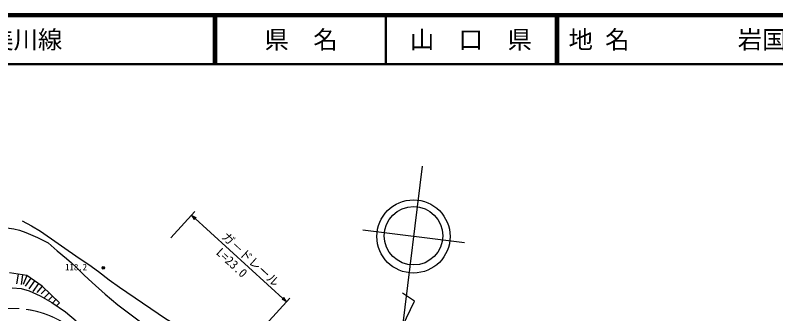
# Model space of a CAD drawing. Units: millimetres, scale not verified. Extents: x 40000 to 680000, y 20000 to 380000.
# Drawn here: x 257080 to 412824, y 318842 to 380000 of the extents above; entities that cross this region are included whole.
import ezdxf
from ezdxf.enums import TextEntityAlignment as Align

# ---------------------------------------------------------------- set-up
doc = ezdxf.new("R2010")
doc.units = ezdxf.units.MM
doc.header["$LTSCALE"] = 1000
doc.linetypes.add('CHAIN', pattern=[18.5, 12, -1.5, 3.5, -1.5])
for name, color, linetype, lineweight in [('M-BGD', 7, 'Continuous', 25), ('M-BMK', 2, 'CHAIN', 13), ('M-BMK-SRVR', 3, 'Continuous', 25), ('M-STR-HTXT', 7, 'Continuous', 13), ('M-TTL', 2, 'Continuous', 140), ('M-TTL-LINE', 7, 'Continuous', 50)]:
    doc.layers.add(name, color=color, linetype=linetype, lineweight=lineweight)
doc.layers.add('M-TTL-TXT', color=7, linetype='Continuous')
doc.styles.add('ＭＳ ゴシック', font='')
doc.styles.get('ＭＳ ゴシック').set_extended_font_data('MS Gothic')

msp = doc.modelspace()

# ---------------------------------------------------------------- linework, layer by layer
at = {"layer": 'M-BGD'}
for p, q in [((259459, 326708), (255891, 327242)), ((257675, 326975), (257378, 324999)), ((258567, 326841), (258270, 324866)), ((259459, 326708), (258719, 324852)), ((260247, 326158), (259103, 324520)), ((262611, 324509), (259459, 326708)), ((261035, 325609), (259891, 323970)), ((256426, 324153), (258329, 324034)), ((258329, 324034), (259935, 323559)), ((261823, 325059), (260679, 323421)), ((262611, 324509), (261526, 323204)), ((266120, 321063), (262611, 324509)), ((259935, 323559), (262195, 322549)), ((262195, 322549), (264574, 321182)), ((263313, 323820), (262422, 322914)), ((264015, 323131), (263089, 322190)), ((264717, 322442), (263962, 321675)), ((264574, 321182), (267369, 319222)), ((265418, 321753), (264774, 321098)), ((266120, 321063), (265559, 320493)), ((267369, 319222), (269570, 317380))]:
    msp.add_line(p, q, dxfattribs=at)
for points in [[(252195, 336133), (253578, 336351), (254822, 336444), (255824, 336409), (256804, 336263), (257963, 335952), (259232, 335491), (261617, 334460), (263831, 333365), (265644, 331725), (267551, 330155), (268613, 329289), (269627, 328327), (271176, 326764), (272844, 325227), (275485, 322885), (278111, 320690), (285714, 314963), (288314, 313100), (290849, 311411), (292396, 310491), (294046, 309631), (302604, 305471), (307327, 303101)], [(258481, 337874), (260434, 336854), (262292, 335769), (270167, 330262), (272168, 328938), (274113, 327518), (276325, 325802), (278441, 324294), (286374, 318888), (287861, 317872), (289534, 316856), (290706, 316249)]]:
    msp.add_lwpolyline(points, dxfattribs=at)
for major_axis in [(250, 0), (150, 0), (50, 0)]:
    msp.add_ellipse((275121, 328252), major_axis=major_axis, ratio=0.998985, dxfattribs=at)
at = {"layer": 'M-BMK'}
msp.add_ellipse((256534, 299974), major_axis=(19998, 0), ratio=0.998985, start_param=0.8289707, end_param=1.6638711, dxfattribs=at)
at = {"layer": 'M-BMK-SRVR'}
for p, q in [((340439, 349048), (336414, 316301)), ((349093, 333393), (328251, 335950)), ((338861, 321407), (336363, 323068)), ((336414, 316301), (338861, 321407))]:
    msp.add_line(p, q, dxfattribs=at)
for centre, major_axis in [((338630, 334677), (7499, 0)), ((338658, 334832), (5999, 0))]:
    msp.add_ellipse(centre, major_axis=major_axis, ratio=0.998985, dxfattribs=at)
at = {"layer": 'M-STR-HTXT'}
for p, q in [((288954, 334382), (293873, 339765)), ((293199, 339027), (312641, 321298)), ((293199, 339027), (294126, 338561)), ((293749, 338147), (293199, 339027)), ((293406, 338839), (294043, 338528)), ((293773, 338233), (293406, 338839)), ((293524, 338731), (293959, 338496)), ((293797, 338319), (293524, 338731)), ((293701, 338569), (293876, 338464)), ((293822, 338405), (293701, 338569)), ((294126, 338561), (293749, 338147)), ((294043, 338528), (293773, 338233)), ((293959, 338496), (293797, 338319)), ((293876, 338464), (293822, 338405)), ((313315, 322035), (308396, 316652)), ((311714, 321765), (312091, 322178)), ((312641, 321298), (311714, 321765)), ((311797, 321797), (312067, 322092)), ((312434, 321486), (311797, 321797)), ((311881, 321829), (312043, 322006)), ((312316, 321594), (311881, 321829)), ((311964, 321861), (312018, 321920)), ((312139, 321756), (311964, 321861)), ((312018, 321920), (312139, 321756)), ((312043, 322006), (312316, 321594)), ((312067, 322092), (312434, 321486)), ((312091, 322178), (312641, 321298))]:
    msp.add_line(p, q, dxfattribs=at)
at = {"layer": 'M-TTL'}
msp.add_line((680000, 380000), (40000, 380000), dxfattribs=at)
at = {"layer": 'M-TTL-LINE'}
for p, q in [((297750, 380000), (297750, 370000)), ((298250, 380000), (298250, 370000)), ((333000, 380000), (333000, 370000)), ((367750, 380000), (367750, 370000)), ((368250, 380000), (368250, 370000)), ((40000, 370000), (680000, 370000))]:
    msp.add_line(p, q, dxfattribs=at)

# ---------------------------------------------------------------- texts
at = {"layer": 'M-STR-HTXT', "style": 'ＭＳ ゴシック'}
for s, p in [('ガ－ドレール', (298805, 334021)), ('L=23.0', (297695, 330786))]:
    msp.add_text(s, height=1833, rotation=317.229, dxfattribs=at).set_placement(p, align=Align.BOTTOM_LEFT)
msp.add_text('118.2', height=1320, dxfattribs=at).set_placement((267304, 327344), align=Align.BOTTOM_LEFT)
at = {"layer": 'M-TTL-TXT', "style": 'ＭＳ ゴシック'}
for s, p in [('主要地方道周東美川線', (216734, 375000)), ('地 名', (370380, 375000)), ('岩国市周東町獺越魚切', (405024, 375000))]:
    msp.add_text(s, height=3666, dxfattribs=at).set_placement(p, align=Align.MIDDLE_LEFT)
for s, p in [('県\u3000名', (315625, 375000)), ('山\u3000口\u3000県', (350375, 375000))]:
    msp.add_text(s, height=3666, dxfattribs=at).set_placement(p, align=Align.MIDDLE_CENTER)

doc.saveas('drawing.dxf')
